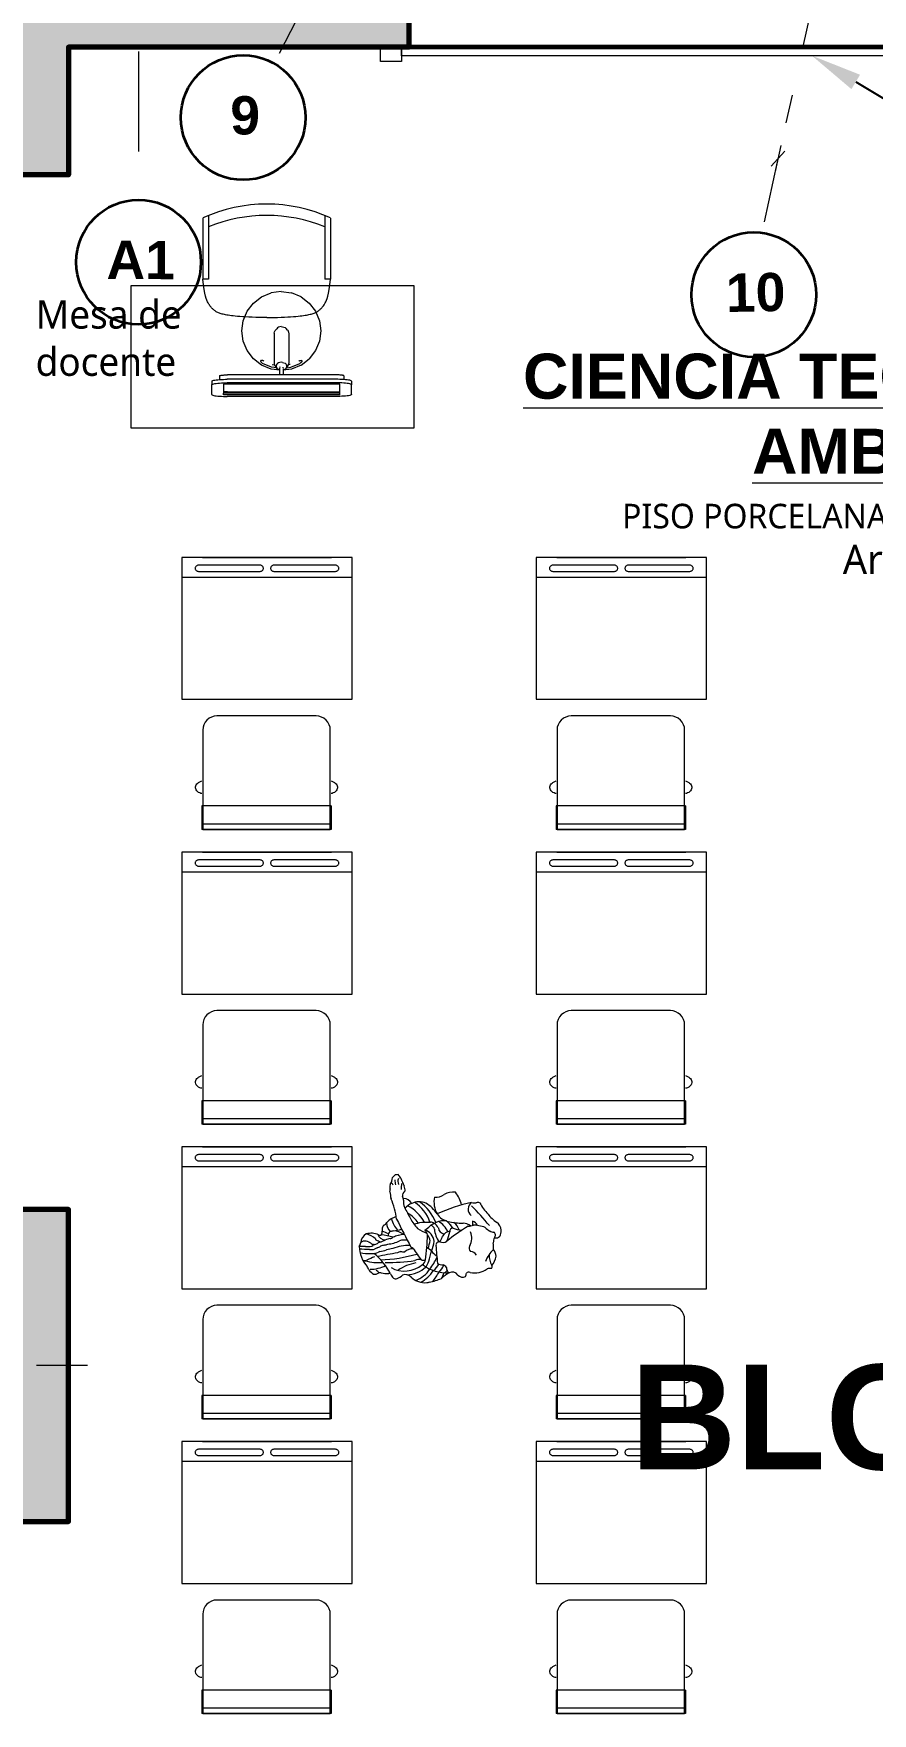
# Model space of a CAD drawing. Header units: metres. Extents: x 28 to 148, y 23 to 113.
# Drawn here: x 44.42 to 47.38, y 78.13 to 84.05 of the extents above; entities that cross this region are included whole.
import ezdxf
from ezdxf import colors
from ezdxf.entities.mleader import LeaderData, LeaderLine
from ezdxf.enums import TextEntityAlignment as Align
from ezdxf.math import Vec2, Vec3

# ---------------------------------------------------------------- set-up
doc = ezdxf.new("R2010")
doc.units = ezdxf.units.M
doc.linetypes.add('Dot & Dashed', pattern=[0.670278, 0.352778, -0.176389, 0, -0.141111])
for name, color, linetype, lineweight in [('COLUMNAS 50', 32, 'Continuous', 70), ('Drawing & Figure_Pen_No__122', 9, 'Continuous', 13), ('Drawing & Figure_Pen_No__7', 7, 'Continuous', 35), ('Equipamiento SR', 23, 'Continuous', 0), ('GRAFO 02', 7, 'Continuous', 20), ('letras sr', 7, 'Continuous', 5), ('MOBILIARIO_Pen_No__1', 7, 'Continuous', 13), ('MOBILIARIO_Pluma_Nº__41', 7, 'Continuous', 20), ('Muros el', 144, 'Continuous', 60), ('PERSONAS', 8, 'Continuous', 0), ('Structural - Bearing_Pen_No__20', 1, 'Continuous', 0), ('TEXTOS-SUBTITULO', 7, 'Continuous', 30)]:
    doc.layers.add(name, color=color, linetype=linetype, lineweight=lineweight)
doc.layers.add('Dimensioning - General_Pen_No__167', color=7, linetype='Continuous', lineweight=13, true_color=0x6a6a6a)
doc.layers.add('MOBILIARIO_Pluma_Nº__61', color=7, linetype='Continuous', lineweight=20, true_color=0x6a6a6a)
doc.styles.add('Generales', font='trebuc.ttf', dxfattribs={"height": 0.1})
doc.styles.add('GENERATED_STYLE_1', font='arialbd.ttf')
doc.styles.add('Santa Rosa 1 50', font='trebuc.ttf')
doc.styles.add('TURBO_BASS', font='swisseb.ttf')

# ---------------------------------------------------------------- blocks, each defined once
blk = doc.blocks.new('Picture 18')
at = {"layer": 'Equipamiento SR', "linetype": 'Continuous'}
for p, q in [((0.075, 0), (0, 0)), ((0, 0), (0, -0.05)), ((4.125, 0), (0.075, 0)), ((0.075, 0), (0.075, -0.03)), ((0.075, -0.05), (0.075, 0)), ((4.125, -0.03), (4.125, 0)), ((4.2, 0), (4.125, 0)), ((4.125, 0), (4.125, -0.05)), ((4.2, -0.05), (4.2, 0)), ((0, -0.05), (0.075, -0.05)), ((0.075, -0.03), (4.125, -0.03)), ((4.125, -0.05), (4.2, -0.05))]:
    blk.add_line(p, q, dxfattribs=at)
blk = doc.blocks.new('Columna tipo 3')
at = {"true_color": 0x939598}
h = blk.add_hatch(color=252, dxfattribs=at)
h.dxf.hatch_style = 1
h.paths.add_polyline_path([(-235.0847, 45.074), (-235.7847, 45.074), (-235.7847, 43.524), (-235.5347, 43.524), (-235.5347, 44.724), (-235.0847, 44.724)])
h.paths.add_polyline_path([(-235.6684, 44.899, -1), (-235.651, 44.899, -1)], flags=16)
at = {"layer": 'COLUMNAS 50', "linetype": 'Continuous'}
blk.add_lwpolyline([(-235.7847, 45.074), (-235.7847, 43.524), (-235.5347, 43.524), (-235.5347, 44.724), (-235.0847, 44.724), (-235.0847, 45.074)], close=True, dxfattribs=at)
at = {"layer": 'Structural - Bearing_Pen_No__20', "linetype": 'Continuous'}
for p, q in [((-235.6597, 44.969), (-235.6597, 45.149)), ((-235.7047, 44.899), (-235.8847, 44.899)), ((-235.0847, 44.899), (-235.6147, 44.899)), ((-235.6597, 44.829), (-235.6597, 44.649))]:
    blk.add_line(p, q, dxfattribs=at)
blk.add_circle((-235.6597, 44.899), 0.00871, dxfattribs=at)
blk.add_point((-235.6597, 44.899), dxfattribs=at)
blk = doc.blocks.new('Columna 1.10 x0.30')
at = {"true_color": 0xc7c8ca}
h = blk.add_hatch(color=9, dxfattribs=at)
h.dxf.hatch_style = 1
h.paths.add_polyline_path([(-234.8493, 113.8066), (-235.9493, 113.8066), (-235.9493, 113.4566), (-234.8493, 113.4566)])
h.paths.add_polyline_path([(-235.3906, 113.6316, -1), (-235.408, 113.6316, -1)], flags=16)
at = {"layer": 'COLUMNAS 50', "color": 1, "linetype": 'Continuous', "lineweight": 5}
for p, q in [((-235.3993, 113.8732), (-235.3993, 113.6932)), ((-235.9743, 113.6316), (-235.4443, 113.6316)), ((-234.8243, 113.6316), (-235.3543, 113.6316)), ((-235.3993, 113.5616), (-235.3993, 113.3816))]:
    blk.add_line(p, q, dxfattribs=at)
at = {"layer": 'COLUMNAS 50', "linetype": 'Continuous'}
blk.add_lwpolyline([(-235.9493, 113.4566), (-234.8493, 113.4566), (-234.8493, 113.8066), (-235.9493, 113.8066)], close=True, dxfattribs=at)
at = {"layer": 'COLUMNAS 50', "color": 1, "linetype": 'Continuous', "lineweight": 5}
blk.add_circle((-235.3993, 113.6316), 0.00871, dxfattribs=at)
blk.add_point((-235.3993, 113.6316), dxfattribs=at)
blk = doc.blocks.new('School Desk 2')
at = {"layer": 'Equipamiento SR', "linetype": 'Continuous'}
for p, q in [((0.1995, 0.3017), (0.6995, 0.3017)), ((0.1995, -0.2983), (0.1995, 0.3017)), ((0.629, 0.3017), (0.629, -0.2983)), ((0.6995, 0.3017), (0.6995, -0.2983)), ((-0.129, 0.2394), (-0.1309, 0.2356)), ((-0.1265, 0.2428), (-0.129, 0.2394)), ((-0.1236, 0.2457), (-0.1265, 0.2428)), ((-0.1203, 0.2479), (-0.1236, 0.2457)), ((-0.1168, 0.2494), (-0.1203, 0.2479)), ((-0.113, 0.2502), (-0.1168, 0.2494)), ((-0.1092, 0.2502), (-0.113, 0.2502)), ((-0.1055, 0.2494), (-0.1092, 0.2502)), ((-0.1019, 0.2479), (-0.1055, 0.2494)), ((-0.0987, 0.2457), (-0.1019, 0.2479)), ((-0.0957, 0.2428), (-0.0987, 0.2457)), ((-0.0933, 0.2394), (-0.0957, 0.2428)), ((-0.0924, 0.2375), (-0.0933, 0.2394)), ((-0.0876, 0.228), (-0.0924, 0.2375)), ((0.6507, 0.2435), (0.651, 0.2457)), ((0.6507, 0.2424), (0.6507, 0.2435)), ((0.6507, 0.027), (0.6507, 0.2424)), ((0.651, 0.2457), (0.6517, 0.2477)), ((0.6517, 0.2477), (0.6526, 0.2497)), ((0.6526, 0.2497), (0.6539, 0.2514)), ((0.6539, 0.2514), (0.6553, 0.2528)), ((0.6553, 0.2528), (0.657, 0.2539)), ((0.657, 0.2539), (0.6587, 0.2546)), ((0.6587, 0.2546), (0.6606, 0.255)), ((0.6606, 0.255), (0.6625, 0.255)), ((0.6625, 0.255), (0.6644, 0.2546)), ((0.6644, 0.2546), (0.6662, 0.2539)), ((0.6662, 0.2539), (0.6678, 0.2528)), ((0.6678, 0.2528), (0.6693, 0.2514)), ((0.6693, 0.2514), (0.6705, 0.2497)), ((0.6705, 0.2497), (0.6714, 0.2477)), ((0.6714, 0.2477), (0.6721, 0.2457)), ((0.6721, 0.2457), (0.6724, 0.2435)), ((0.6724, 0.2435), (0.6724, 0.2424)), ((0.6724, 0.2424), (0.6724, 0.027)), ((-0.241, 0.228), (-0.2591, 0.228)), ((-0.2591, 0.228), (-0.2591, -0.228)), ((-0.1767, 0.228), (-0.241, 0.228)), ((-0.241, 0.228), (-0.241, -0.228)), ((-0.1767, 0.228), (-0.1767, -0.228)), ((-0.1322, 0.2314), (-0.1327, 0.228)), ((-0.1309, 0.2356), (-0.1322, 0.2314)), ((0.6995, -0.2263), (0.6995, 0.2297)), ((0.6507, 0.0259), (0.6507, 0.027)), ((0.651, 0.0238), (0.6507, 0.0259)), ((0.6517, 0.0217), (0.651, 0.0238)), ((0.6526, 0.0198), (0.6517, 0.0217)), ((0.6539, 0.0181), (0.6526, 0.0198)), ((0.6553, 0.0166), (0.6539, 0.0181)), ((0.657, 0.0155), (0.6553, 0.0166)), ((0.6587, 0.0148), (0.657, 0.0155)), ((0.6606, 0.0144), (0.6587, 0.0148)), ((0.6625, 0.0144), (0.6606, 0.0144)), ((0.6644, 0.0148), (0.6625, 0.0144)), ((0.6662, 0.0155), (0.6644, 0.0148)), ((0.6678, 0.0166), (0.6662, 0.0155)), ((0.6693, 0.0181), (0.6678, 0.0166)), ((0.6705, 0.0198), (0.6693, 0.0181)), ((0.6714, 0.0217), (0.6705, 0.0198)), ((0.6721, 0.0238), (0.6714, 0.0217)), ((0.6724, 0.0259), (0.6721, 0.0238)), ((0.6724, 0.027), (0.6724, 0.0259)), ((0.6507, -0.0225), (0.651, -0.0203)), ((0.6507, -0.0236), (0.6507, -0.0225)), ((0.6507, -0.2389), (0.6507, -0.0236)), ((0.651, -0.0203), (0.6517, -0.0182)), ((0.6517, -0.0182), (0.6526, -0.0163)), ((0.6526, -0.0163), (0.6539, -0.0146)), ((0.6539, -0.0146), (0.6553, -0.0132)), ((0.6553, -0.0132), (0.657, -0.0121)), ((0.657, -0.0121), (0.6587, -0.0113)), ((0.6587, -0.0113), (0.6606, -0.0109)), ((0.6606, -0.0109), (0.6625, -0.0109)), ((0.6625, -0.0109), (0.6644, -0.0113)), ((0.6644, -0.0113), (0.6662, -0.0121)), ((0.6662, -0.0121), (0.6678, -0.0132)), ((0.6678, -0.0132), (0.6693, -0.0146)), ((0.6693, -0.0146), (0.6705, -0.0163)), ((0.6705, -0.0163), (0.6714, -0.0182)), ((0.6714, -0.0182), (0.6721, -0.0203)), ((0.6721, -0.0203), (0.6724, -0.0225)), ((0.6724, -0.0225), (0.6724, -0.0236)), ((0.6724, -0.0236), (0.6724, -0.2389)), ((-0.241, -0.228), (-0.2591, -0.228)), ((-0.1767, -0.228), (-0.241, -0.228)), ((-0.1327, -0.228), (-0.1322, -0.2314)), ((-0.1322, -0.2314), (-0.1309, -0.2356)), ((-0.1309, -0.2356), (-0.129, -0.2394)), ((-0.0924, -0.2375), (-0.0876, -0.228)), ((-0.129, -0.2394), (-0.1265, -0.2428)), ((-0.1265, -0.2428), (-0.1236, -0.2457)), ((-0.1236, -0.2457), (-0.1203, -0.2479)), ((-0.1203, -0.2479), (-0.1168, -0.2494)), ((-0.1168, -0.2494), (-0.113, -0.2502)), ((-0.113, -0.2502), (-0.1092, -0.2502)), ((-0.1092, -0.2502), (-0.1055, -0.2494)), ((-0.1055, -0.2494), (-0.1019, -0.2479)), ((-0.1019, -0.2479), (-0.0987, -0.2457)), ((-0.0987, -0.2457), (-0.0957, -0.2428)), ((-0.0957, -0.2428), (-0.0933, -0.2394)), ((-0.0933, -0.2394), (-0.0924, -0.2375)), ((0.629, -0.2833), (0.6295, -0.2833)), ((0.6507, -0.24), (0.6507, -0.2389)), ((0.651, -0.2422), (0.6507, -0.24)), ((0.6517, -0.2443), (0.651, -0.2422)), ((0.6526, -0.2462), (0.6517, -0.2443)), ((0.6539, -0.2479), (0.6526, -0.2462)), ((0.6553, -0.2493), (0.6539, -0.2479)), ((0.657, -0.2505), (0.6553, -0.2493)), ((0.6587, -0.2512), (0.657, -0.2505)), ((0.6606, -0.2516), (0.6587, -0.2512)), ((0.6625, -0.2516), (0.6606, -0.2516)), ((0.6644, -0.2512), (0.6625, -0.2516)), ((0.6662, -0.2505), (0.6644, -0.2512)), ((0.6678, -0.2493), (0.6662, -0.2505)), ((0.6693, -0.2479), (0.6678, -0.2493)), ((0.6705, -0.2462), (0.6693, -0.2479)), ((0.6714, -0.2443), (0.6705, -0.2462)), ((0.6721, -0.2422), (0.6714, -0.2443)), ((0.6724, -0.24), (0.6721, -0.2422)), ((0.6724, -0.2389), (0.6724, -0.24)), ((0.6995, -0.2983), (0.1995, -0.2983))]:
    blk.add_line(p, q, dxfattribs=at)
blk.add_lwpolyline([(-0.2591, 0.225), (0.0909, 0.225, -0.414214), (0.1409, 0.175), (0.1409, -0.175, -0.414214), (0.0909, -0.225), (-0.2591, -0.225), (-0.2591, 0.225)], format="xyb", dxfattribs=at)
blk = doc.blocks.new('A$C0C667B88')
at = {"layer": 'Equipamiento SR'}
for p, q in [((0.0404, 0.7453), (0.265, 0.7453)), ((0.0491, 0.7653), (0.1591, 0.7653)), ((0.135, 0.7655), (0.265, 0.7655)), ((0.16, 0.7655), (0.265, 0.7655)), ((0.265, 0.7655), (0.265, 0.7453)), ((0.0404, 0.3353), (0.265, 0.3353)), ((0.0491, 0.3153), (0.1591, 0.3153)), ((0.135, 0.3155), (0.265, 0.3155)), ((0.16, 0.3155), (0.265, 0.3155)), ((0.265, 0.3353), (0.265, 0.3155))]:
    blk.add_line(p, q, dxfattribs=at)
for points in [[(0.4, 0.5403), (0.3999, 0.5534), (0.3997, 0.5663), (0.3994, 0.579), (0.399, 0.5913), (0.3985, 0.6032), (0.398, 0.6144), (0.3974, 0.6249), (0.3967, 0.6346), (0.396, 0.6433), (0.3953, 0.6512), (0.3946, 0.6584), (0.3938, 0.6648), (0.393, 0.6706), (0.3922, 0.6759), (0.3914, 0.6808), (0.3905, 0.6853), (0.3896, 0.6895), (0.3887, 0.6935), (0.3877, 0.6973), (0.3867, 0.7008), (0.3857, 0.7041), (0.3845, 0.7073), (0.3834, 0.7102), (0.3821, 0.713), (0.3808, 0.7156), (0.3794, 0.718), (0.378, 0.7203), (0.3765, 0.7226), (0.3749, 0.7247), (0.3732, 0.7268), (0.3715, 0.7288), (0.3697, 0.7307), (0.3678, 0.7327), (0.3658, 0.7346), (0.3637, 0.7366), (0.3613, 0.7385), (0.3587, 0.7405), (0.3557, 0.7426), (0.3524, 0.7447), (0.3486, 0.7468), (0.3444, 0.749), (0.3392, 0.7513), (0.3326, 0.7536), (0.3244, 0.7559), (0.3139, 0.7583), (0.3008, 0.7607), (0.2846, 0.7631), (0.265, 0.7655)], [(0.4, 0.5403), (0.3999, 0.5272), (0.3997, 0.5142), (0.3994, 0.5015), (0.399, 0.4892), (0.3985, 0.4774), (0.398, 0.4661), (0.3974, 0.4556), (0.3967, 0.446), (0.396, 0.4372), (0.3953, 0.4293), (0.3946, 0.4222), (0.3938, 0.4158), (0.393, 0.4099), (0.3922, 0.4046), (0.3914, 0.3998), (0.3905, 0.3952), (0.3896, 0.391), (0.3887, 0.387), (0.3877, 0.3832), (0.3867, 0.3797), (0.3857, 0.3764), (0.3845, 0.3733), (0.3834, 0.3703), (0.3821, 0.3676), (0.3808, 0.365), (0.3794, 0.3625), (0.378, 0.3602), (0.3765, 0.358), (0.3749, 0.3558), (0.3732, 0.3538), (0.3715, 0.3518), (0.3697, 0.3498), (0.3678, 0.3478), (0.3658, 0.3459), (0.3637, 0.344), (0.3613, 0.342), (0.3587, 0.34), (0.3557, 0.338), (0.3524, 0.3359), (0.3486, 0.3337), (0.3444, 0.3315), (0.3392, 0.3293), (0.3326, 0.327), (0.3244, 0.3247), (0.3139, 0.3223), (0.3008, 0.32), (0.2846, 0.3177), (0.265, 0.3155)]]:
    blk.add_lwpolyline(points, dxfattribs=at)
for centre, start, end in [((0.5402, 0.5403), 155.38852, 204.61148), ((0.5802, 0.5403), 157.70075, 202.29925)]:
    blk.add_arc(centre, 0.5403, start, end, dxfattribs=at)
blk = doc.blocks.new('A$C3689293D')
at = {"layer": 'Equipamiento SR'}
for p, q in [((0.95, 0.7), (0.05, 0.7)), ((0.2211, 0.5829), (0.2212, 0.5836)), ((0.2211, 0.5829), (0.2211, 0.5485)), ((0.2211, 0.5359), (0.2211, 0.5485)), ((0.2211, 0.5485), (0.2212, 0.5478)), ((0.2211, 0.5359), (0.2212, 0.5352)), ((0.2212, 0.5836), (0.2224, 0.5845)), ((0.2212, 0.5478), (0.2224, 0.5469)), ((0.2212, 0.5352), (0.2224, 0.5343)), ((0.2224, 0.5845), (0.2246, 0.5854)), ((0.2224, 0.5469), (0.2246, 0.546)), ((0.2224, 0.5343), (0.2246, 0.5334)), ((0.2246, 0.5854), (0.2278, 0.5862)), ((0.2246, 0.546), (0.2278, 0.5451)), ((0.2246, 0.5334), (0.2278, 0.5326)), ((0.2278, 0.5862), (0.2318, 0.587)), ((0.2278, 0.5451), (0.2318, 0.5443)), ((0.2318, 0.587), (0.2367, 0.5877)), ((0.2318, 0.5443), (0.2367, 0.5436)), ((0.2367, 0.5877), (0.2423, 0.5883)), ((0.2367, 0.5436), (0.2423, 0.543)), ((0.2423, 0.5883), (0.2485, 0.5888)), ((0.2423, 0.543), (0.2485, 0.5425)), ((0.2485, 0.5888), (0.2553, 0.5892)), ((0.2485, 0.5425), (0.2553, 0.5421)), ((0.2553, 0.5892), (0.2624, 0.5895)), ((0.2553, 0.5421), (0.2624, 0.5419)), ((0.2622, 0.5845), (0.6732, 0.5845)), ((0.2622, 0.5845), (0.2622, 0.5783)), ((0.2622, 0.5783), (0.6732, 0.5783)), ((0.2622, 0.5783), (0.2622, 0.5769)), ((0.2622, 0.5769), (0.2624, 0.577)), ((0.2622, 0.5769), (0.2622, 0.5733)), ((0.2652, 0.5735), (0.2622, 0.5733)), ((0.2622, 0.5733), (0.2622, 0.5468)), ((0.2622, 0.5468), (0.6732, 0.5468)), ((0.2624, 0.5895), (0.2697, 0.5897)), ((0.2624, 0.577), (0.2697, 0.5771)), ((0.2624, 0.5419), (0.2697, 0.5417)), ((0.2687, 0.5736), (0.2652, 0.5735)), ((0.2723, 0.5737), (0.2687, 0.5736)), ((0.2697, 0.5897), (0.2756, 0.5897)), ((0.2697, 0.5771), (0.2756, 0.5771)), ((0.2697, 0.5417), (0.2756, 0.5417)), ((0.2759, 0.5737), (0.2723, 0.5737)), ((0.2756, 0.5897), (0.6598, 0.5897)), ((0.2756, 0.5771), (0.6598, 0.5771)), ((0.2756, 0.5417), (0.6598, 0.5417)), ((0.6595, 0.5737), (0.2759, 0.5737)), ((0.6595, 0.5737), (0.6631, 0.5737)), ((0.6657, 0.5897), (0.6598, 0.5897)), ((0.6657, 0.5771), (0.6598, 0.5771)), ((0.6657, 0.5417), (0.6598, 0.5417)), ((0.6631, 0.5737), (0.6667, 0.5736)), ((0.673, 0.5895), (0.6657, 0.5897)), ((0.673, 0.577), (0.6657, 0.5771)), ((0.673, 0.5419), (0.6657, 0.5417)), ((0.6667, 0.5736), (0.6702, 0.5735)), ((0.6702, 0.5735), (0.6732, 0.5733)), ((0.6801, 0.5892), (0.673, 0.5895)), ((0.6732, 0.5769), (0.673, 0.577)), ((0.6801, 0.5421), (0.673, 0.5419)), ((0.6732, 0.5845), (0.6732, 0.5783)), ((0.6732, 0.5769), (0.6732, 0.5783)), ((0.6732, 0.5733), (0.6732, 0.5769)), ((0.6732, 0.5468), (0.6732, 0.5733)), ((0.6868, 0.5888), (0.6801, 0.5892)), ((0.6868, 0.5425), (0.6801, 0.5421)), ((0.6931, 0.5883), (0.6868, 0.5888)), ((0.6931, 0.543), (0.6868, 0.5425)), ((0.6987, 0.5877), (0.6931, 0.5883)), ((0.6987, 0.5436), (0.6931, 0.543)), ((0.7036, 0.587), (0.6987, 0.5877)), ((0.7036, 0.5443), (0.6987, 0.5436)), ((0.7076, 0.5862), (0.7036, 0.587)), ((0.7076, 0.5451), (0.7036, 0.5443)), ((0.7108, 0.5854), (0.7076, 0.5862)), ((0.7108, 0.546), (0.7076, 0.5451)), ((0.7108, 0.5334), (0.7076, 0.5326)), ((0.713, 0.5845), (0.7108, 0.5854)), ((0.713, 0.5469), (0.7108, 0.546)), ((0.713, 0.5343), (0.7108, 0.5334)), ((0.7142, 0.5836), (0.713, 0.5845)), ((0.7142, 0.5478), (0.713, 0.5469)), ((0.7142, 0.5352), (0.713, 0.5343)), ((0.7143, 0.5829), (0.7142, 0.5836)), ((0.7143, 0.5485), (0.7142, 0.5478)), ((0.7143, 0.5359), (0.7142, 0.5352)), ((0.7143, 0.5829), (0.7143, 0.5485)), ((0.7143, 0.5359), (0.7143, 0.5485)), ((0.2278, 0.5326), (0.2318, 0.5318)), ((0.2318, 0.5318), (0.2367, 0.5311)), ((0.2367, 0.5311), (0.2423, 0.5305)), ((0.2423, 0.5305), (0.2485, 0.53)), ((0.2485, 0.53), (0.2553, 0.5296)), ((0.2485, 0.5171), (0.2485, 0.53)), ((0.2485, 0.53), (0.2485, 0.53)), ((0.2485, 0.5171), (0.2486, 0.5167)), ((0.2486, 0.5167), (0.2491, 0.5162)), ((0.2491, 0.5162), (0.2502, 0.5158)), ((0.2502, 0.5158), (0.2518, 0.5154)), ((0.2518, 0.5154), (0.2537, 0.515)), ((0.2537, 0.515), (0.2561, 0.5147)), ((0.2553, 0.5296), (0.2624, 0.5293)), ((0.2561, 0.5147), (0.2589, 0.5144)), ((0.2589, 0.5144), (0.2619, 0.5141)), ((0.2619, 0.5141), (0.2652, 0.5139)), ((0.2624, 0.5293), (0.2697, 0.5291)), ((0.2652, 0.5139), (0.2687, 0.5138)), ((0.2687, 0.5138), (0.2723, 0.5137)), ((0.2697, 0.5291), (0.2756, 0.5291)), ((0.2723, 0.5137), (0.2759, 0.5137)), ((0.2756, 0.5291), (0.6598, 0.5291)), ((0.2759, 0.5137), (0.4622, 0.5137)), ((0.3996, 0.479), (0.3708, 0.4569)), ((0.3996, 0.479), (0.4332, 0.4929)), ((0.435, 0.4861), (0.4034, 0.4732)), ((0.4332, 0.4929), (0.4622, 0.4967)), ((0.4512, 0.4882), (0.435, 0.4861)), ((0.4373, 0.4774), (0.4441, 0.4783)), ((0.4437, 0.4776), (0.4431, 0.4729)), ((0.446, 0.482), (0.4437, 0.4776)), ((0.446, 0.482), (0.4517, 0.4888)), ((0.45, 0.4856), (0.4495, 0.4821)), ((0.4495, 0.4821), (0.4504, 0.4786)), ((0.45, 0.4856), (0.4517, 0.4888)), ((0.4525, 0.4754), (0.4504, 0.4786)), ((0.4517, 0.4888), (0.4546, 0.4917)), ((0.4556, 0.4727), (0.4525, 0.4754)), ((0.4584, 0.494), (0.4546, 0.4917)), ((0.4584, 0.494), (0.4622, 0.4952)), ((0.4622, 0.4967), (0.4622, 0.5137)), ((0.4622, 0.5137), (0.4748, 0.5137)), ((0.4622, 0.4952), (0.4622, 0.4967)), ((0.4622, 0.4905), (0.4622, 0.4952)), ((0.4629, 0.4888), (0.4623, 0.4869)), ((0.4625, 0.4881), (0.4623, 0.4869)), ((0.4629, 0.4889), (0.4625, 0.4881)), ((0.4747, 0.4873), (0.474, 0.4851)), ((0.474, 0.4851), (0.4745, 0.4861)), ((0.4745, 0.4861), (0.4747, 0.4873)), ((0.4748, 0.5137), (0.6595, 0.5137)), ((0.4748, 0.5137), (0.4748, 0.4969)), ((0.4748, 0.4969), (0.4748, 0.4952)), ((0.4748, 0.4969), (0.5052, 0.4929)), ((0.4774, 0.4945), (0.4748, 0.4952)), ((0.4748, 0.4952), (0.4748, 0.4898)), ((0.4814, 0.4925), (0.4774, 0.4945)), ((0.4846, 0.4898), (0.4814, 0.4925)), ((0.4825, 0.4735), (0.4853, 0.4763)), ((0.4867, 0.4866), (0.4846, 0.4898)), ((0.4846, 0.4898), (0.49, 0.4832)), ((0.4853, 0.4763), (0.487, 0.4796)), ((0.4857, 0.4884), (0.5033, 0.4861)), ((0.4875, 0.4831), (0.4867, 0.4866)), ((0.487, 0.4796), (0.4875, 0.4831)), ((0.4928, 0.479), (0.49, 0.4832)), ((0.4939, 0.4743), (0.4928, 0.479)), ((0.501, 0.4774), (0.4929, 0.4784)), ((0.4939, 0.3666), (0.4939, 0.4743)), ((0.5033, 0.4861), (0.535, 0.4732)), ((0.5052, 0.4929), (0.5387, 0.479)), ((0.5387, 0.479), (0.5675, 0.4569)), ((0.6631, 0.5137), (0.6595, 0.5137)), ((0.6657, 0.5291), (0.6598, 0.5291)), ((0.6667, 0.5138), (0.6631, 0.5137)), ((0.673, 0.5293), (0.6657, 0.5291)), ((0.6702, 0.5139), (0.6667, 0.5138)), ((0.6735, 0.5141), (0.6702, 0.5139)), ((0.6801, 0.5296), (0.673, 0.5293)), ((0.6765, 0.5144), (0.6735, 0.5141)), ((0.6793, 0.5147), (0.6765, 0.5144)), ((0.6816, 0.515), (0.6793, 0.5147)), ((0.6868, 0.53), (0.6801, 0.5296)), ((0.6836, 0.5154), (0.6816, 0.515)), ((0.6852, 0.5158), (0.6836, 0.5154)), ((0.6862, 0.5162), (0.6852, 0.5158)), ((0.6868, 0.5167), (0.6862, 0.5162)), ((0.6869, 0.53), (0.6868, 0.53)), ((0.6869, 0.5171), (0.6868, 0.5167)), ((0.6931, 0.5305), (0.6869, 0.53)), ((0.6869, 0.5171), (0.6869, 0.53)), ((0.6987, 0.5311), (0.6931, 0.5305)), ((0.7036, 0.5318), (0.6987, 0.5311)), ((0.7076, 0.5326), (0.7036, 0.5318)), ((0.3348, 0.3946), (0.3487, 0.4281)), ((0.3487, 0.4281), (0.3708, 0.4569)), ((0.3962, 0.4648), (0.3963, 0.4655)), ((0.3962, 0.4641), (0.3962, 0.4648)), ((0.3965, 0.4635), (0.3962, 0.4641)), ((0.3963, 0.4655), (0.3966, 0.4663)), ((0.3968, 0.4631), (0.3965, 0.4635)), ((0.3966, 0.4663), (0.397, 0.4672)), ((0.3973, 0.4627), (0.3968, 0.4631)), ((0.397, 0.4672), (0.3976, 0.468)), ((0.398, 0.4624), (0.3973, 0.4627)), ((0.3976, 0.468), (0.3983, 0.4689)), ((0.3988, 0.4623), (0.398, 0.4624)), ((0.3983, 0.4689), (0.3991, 0.4698)), ((0.3997, 0.4622), (0.3988, 0.4623)), ((0.3991, 0.4698), (0.4001, 0.4707)), ((0.4007, 0.4623), (0.3997, 0.4622)), ((0.4001, 0.4707), (0.4011, 0.4716)), ((0.4017, 0.4625), (0.4007, 0.4623)), ((0.4011, 0.4716), (0.4022, 0.4724)), ((0.4029, 0.4628), (0.4017, 0.4625)), ((0.402, 0.472), (0.4032, 0.4729)), ((0.4022, 0.4724), (0.4034, 0.4732)), ((0.4041, 0.4632), (0.4029, 0.4628)), ((0.4053, 0.4638), (0.4041, 0.4632)), ((0.4065, 0.4644), (0.4053, 0.4638)), ((0.4072, 0.4648), (0.4065, 0.4644)), ((0.4431, 0.3651), (0.4431, 0.4729)), ((0.4597, 0.4707), (0.4556, 0.4727)), ((0.4643, 0.4695), (0.4597, 0.4707)), ((0.4643, 0.4695), (0.4693, 0.4692)), ((0.4693, 0.4692), (0.4742, 0.4698)), ((0.4742, 0.4698), (0.4787, 0.4712)), ((0.4787, 0.4712), (0.4825, 0.4735)), ((0.5311, 0.4648), (0.5318, 0.4644)), ((0.5318, 0.4644), (0.5331, 0.4638)), ((0.5331, 0.4638), (0.5343, 0.4632)), ((0.5343, 0.4632), (0.5355, 0.4628)), ((0.5362, 0.4724), (0.535, 0.4732)), ((0.5355, 0.4628), (0.5366, 0.4625)), ((0.5373, 0.4716), (0.5362, 0.4724)), ((0.5366, 0.4625), (0.5377, 0.4623)), ((0.5383, 0.4707), (0.5373, 0.4716)), ((0.5377, 0.4623), (0.5387, 0.4622)), ((0.5393, 0.4698), (0.5383, 0.4707)), ((0.5387, 0.4622), (0.5396, 0.4623)), ((0.5401, 0.4689), (0.5393, 0.4698)), ((0.5396, 0.4623), (0.5404, 0.4624)), ((0.5408, 0.468), (0.5401, 0.4689)), ((0.5404, 0.4624), (0.541, 0.4627)), ((0.5414, 0.4672), (0.5408, 0.468)), ((0.541, 0.4627), (0.5415, 0.4631)), ((0.5418, 0.4663), (0.5414, 0.4672)), ((0.5415, 0.4631), (0.5419, 0.4635)), ((0.5421, 0.4655), (0.5418, 0.4663)), ((0.5419, 0.4635), (0.5421, 0.4641)), ((0.5422, 0.4648), (0.5421, 0.4655)), ((0.5421, 0.4641), (0.5422, 0.4648)), ((0.5675, 0.4569), (0.5896, 0.4281)), ((0.5896, 0.4281), (0.6035, 0.3946)), ((0.3301, 0.3586), (0.3348, 0.3946)), ((0.3348, 0.3226), (0.3301, 0.3586)), ((0.4431, 0.3651), (0.4443, 0.3605)), ((0.447, 0.3563), (0.4443, 0.3605)), ((0.447, 0.3563), (0.4525, 0.3497)), ((0.491, 0.3575), (0.4853, 0.3506)), ((0.4933, 0.3619), (0.491, 0.3575)), ((0.4939, 0.3666), (0.4933, 0.3619)), ((0.6035, 0.3946), (0.6083, 0.3586)), ((0.6083, 0.3586), (0.6035, 0.3226)), ((0.3487, 0.289), (0.3348, 0.3226)), ((0.4556, 0.347), (0.4525, 0.3497)), ((0.4597, 0.345), (0.4556, 0.347)), ((0.4643, 0.3438), (0.4597, 0.345)), ((0.4693, 0.3435), (0.4643, 0.3438)), ((0.4693, 0.3435), (0.4742, 0.344)), ((0.4742, 0.344), (0.4787, 0.3455)), ((0.4787, 0.3455), (0.4825, 0.3478)), ((0.4825, 0.3478), (0.4853, 0.3506)), ((0.6035, 0.3226), (0.5896, 0.289)), ((0.3708, 0.2602), (0.3487, 0.289)), ((0.3996, 0.2381), (0.3708, 0.2602)), ((0.3996, 0.2381), (0.4332, 0.2242)), ((0.5387, 0.2381), (0.5052, 0.2242)), ((0.5675, 0.2602), (0.5387, 0.2381)), ((0.5896, 0.289), (0.5675, 0.2602)), ((0.4692, 0.2195), (0.4332, 0.2242)), ((0.4692, 0.2195), (0.5052, 0.2242))]:
    blk.add_line(p, q, dxfattribs=at)
blk.add_lwpolyline([(1, 0.7), (0, 0.7), (0, 0.2), (1, 0.2), (1, 0.7)], dxfattribs=at)
blk = doc.blocks.new('A$C64873CB9')
at = {"layer": 'MOBILIARIO_Pluma_Nº__41', "linetype": 'Continuous', "lineweight": 0, "true_color": 0x000000}
h = blk.add_hatch(color=18, dxfattribs=at)
h.paths.add_polyline_path([(0.1, 1.2), (0.1, 1.2), (0.1, 1.2), (0.1, 1.2), (0.1, 1.2), (0.1, 1.1), (0.1, 1.1), (0.1, 1.1), (0, 1.1), (0, 1.1), (0, 1), (0, 1), (0, 0.9), (0, 0.8), (0, 0.8), (0.1, 0.7), (0.1, 0.7), (0.1, 0.7), (0.2, 0.7), (0.3, 0.7), (0.3, 0.7), (0.3, 0.8), (0.4, 0.8), (0.4, 0.8), (0.4, 0.9), (0.4, 0.9), (0.4, 1), (0.3, 1.1), (0.3, 1.1), (0.3, 1.1), (0.3, 1.1), (0.3, 1.1), (0.3, 1.1), (0.3, 1.1), (0.3, 1.1), (0.3, 1.1), (0.3, 1.1), (0.3, 1.1), (0.3, 1.1), (0.3, 1.1), (0.3, 1.1), (0.3, 1.1), (0.3, 1.1), (0.3, 1.1), (0.3, 1.1), (0.3, 1.1), (0.3, 1.1), (0.3, 1.1), (0.3, 1.1), (0.3, 1.1), (0.3, 1.1), (0.3, 1.1), (0.3, 1.1), (0.3, 1.1), (0.3, 1.1), (0.3, 1.1), (0.3, 1.1), (0.3, 1.1), (0.3, 1.1), (0.3, 1.2), (0.3, 1.2), (0.3, 1.2), (0.3, 1.2), (0.3, 1.2), (0.3, 1.2), (0.3, 1.2), (0.3, 1.2), (0.3, 1.2), (0.3, 1.3), (0.3, 1.3), (0.3, 1.3), (0.3, 1.3), (0.3, 1.3), (0.3, 1.3), (0.3, 1.3), (0.3, 1.3), (0.2, 1.3), (0.2, 1.4), (0.1, 1.3), (0.1, 1.3), (0.1, 1.3), (0.1, 1.3), (0.1, 1.2), (0.1, 1.2), (0.1, 1.2), (0.1, 1.2), (0.1, 1.2)])
h.paths.add_polyline_path([(0.1, 1.2), (0.1, 1.3), (0.1, 1.3), (0.1, 1.3), (0.1, 1.3), (0.2, 1.3), (0.2, 1.3), (0.2, 1.3), (0.2, 1.3), (0.2, 1.3), (0.2, 1.3), (0.2, 1.3), (0.2, 1.3), (0.2, 1.3), (0.2, 1.3), (0.2, 1.3), (0.2, 1.3), (0.3, 1.2), (0.3, 1.2), (0.2, 1.2), (0.2, 1.2), (0.2, 1.1), (0.2, 1.1), (0.2, 1.1), (0.2, 1.1), (0.2, 1.1), (0.2, 1.1), (0.2, 1.1), (0.2, 1.1), (0.2, 1), (0.2, 1), (0.2, 1.1), (0.2, 1.1), (0.1, 1.1), (0.1, 1.1), (0.1, 1.1), (0.1, 1.1), (0.1, 1.1), (0.1, 1.1), (0.1, 1.1), (0.1, 1.1), (0.1, 1.1), (0.1, 1.1), (0.2, 1.1), (0.1, 1.2)], flags=0)
for points in [[(0.1, 0), (0.1, 0), (0.1, 0), (0.1, 0), (0.1, 0), (0.1, 0), (0.2, 0), (0.2, 0), (0.2, 0), (0.2, 0.1), (0.2, 0.1), (0.2, 0.1), (0.2, 0.1), (0.2, 0.1), (0.2, 0.1), (0.2, 0.1), (0.2, 0.1), (0.2, 0.1), (0.2, 0.1), (0.2, 0.1), (0.2, 0.1), (0.2, 0.1), (0.2, 0.1), (0.1, 0.1), (0.1, 0.1), (0.1, 0.1), (0.1, 0.1), (0.1, 0.1), (0.1, 0.1), (0.1, 0.1), (0.1, 0.1), (0.1, 0.1), (0.1, 0.1), (0.1, 0.1), (0.1, 0.1), (0.1, 0.1)], [(0.2, 1.2), (0.2, 1.2), (0.2, 1.2), (0.2, 1.2)], [(0.2, 0.1), (0.2, 0.1), (0.2, 0), (0.2, 0), (0.2, 0), (0.2, 0), (0.2, 0), (0.3, 0), (0.3, 0.1), (0.2, 0.1), (0.2, 0.1), (0.2, 0.1), (0.2, 0.1), (0.2, 0.1), (0.2, 0.1), (0.2, 0.1), (0.2, 0.1), (0.2, 0.1), (0.2, 0.1), (0.2, 0.1), (0.2, 0.1), (0.2, 0.1), (0.2, 0.1), (0.2, 0.1), (0.2, 0.1), (0.2, 0.1), (0.2, 0.1), (0.2, 0.1), (0.2, 0.1), (0.2, 0.1), (0.2, 0.1), (0.2, 0.1), (0.2, 0.1), (0.2, 0.1), (0.2, 0.1), (0.2, 0.1), (0.2, 0.1)]]:
    blk.add_hatch(color=18, dxfattribs=at).paths.add_polyline_path(points)
at = {"layer": 'MOBILIARIO_Pluma_Nº__61', "linetype": 'Continuous', "lineweight": 0, "true_color": 0x353535}
for points in [[(0.1, 0.7), (0, 0.7), (0, 0.7), (0, 0.6), (0, 0.6), (0, 0.6), (0, 0.5), (0, 0.5), (0, 0.5), (0, 0.5), (0, 0.5), (0, 0.5), (0, 0.5), (0.1, 0.5), (0.1, 0.5), (0.1, 0.5), (0.1, 0.5), (0.1, 0.5), (0.2, 0.5), (0.2, 0.5), (0.2, 0.4), (0.2, 0.4), (0.2, 0.3), (0.2, 0.3), (0.2, 0.2), (0.2, 0.2), (0.2, 0.2), (0.2, 0.1), (0.2, 0.1), (0.2, 0.1), (0.2, 0.1), (0.2, 0.1), (0.2, 0.1), (0.2, 0.1), (0.2, 0.1), (0.2, 0.1), (0.2, 0.1), (0.2, 0.1), (0.2, 0.1), (0.2, 0.1), (0.2, 0.1), (0.2, 0.1), (0.2, 0.1), (0.2, 0.1), (0.2, 0.1), (0.2, 0.1), (0.2, 0.1), (0.2, 0.1), (0.2, 0.1), (0.2, 0.1), (0.2, 0.1), (0.2, 0.1), (0.2, 0.1), (0.2, 0.1), (0.2, 0.1), (0.2, 0.1), (0.2, 0.1), (0.2, 0.1), (0.2, 0.1), (0.3, 0.2), (0.3, 0.2), (0.3, 0.2), (0.3, 0.3), (0.3, 0.3), (0.3, 0.3), (0.3, 0.3), (0.3, 0.3), (0.3, 0.3), (0.2, 0.3), (0.2, 0.3), (0.2, 0.4), (0.2, 0.4), (0.2, 0.4), (0.2, 0.4), (0.2, 0.4), (0.2, 0.4), (0.2, 0.4), (0.2, 0.4), (0.2, 0.4), (0.2, 0.5), (0.3, 0.5), (0.3, 0.5), (0.3, 0.5), (0.3, 0.5), (0.3, 0.5), (0.3, 0.5), (0.3, 0.5), (0.3, 0.5), (0.3, 0.5), (0.3, 0.5), (0.3, 0.5), (0.3, 0.5), (0.4, 0.5), (0.4, 0.5), (0.4, 0.6), (0.3, 0.8), (0.3, 0.7), (0.3, 0.7), (0.2, 0.7), (0.1, 0.7), (0.1, 0.7)], [(0.2, 1.2), (0.2, 1.2), (0.2, 1.3), (0.2, 1.3), (0.2, 1.2), (0.2, 1.2), (0.2, 1.2), (0.2, 1.2), (0.1, 1.2), (0.1, 1.2), (0.2, 1.2), (0.2, 1.2), (0.2, 1.2)], [(0.1, 0.3), (0.1, 0.3), (0.1, 0.3), (0.1, 0.2), (0.1, 0.2), (0.1, 0.2), (0.1, 0.1), (0.1, 0.1), (0.1, 0.1), (0.1, 0.1), (0.1, 0.1), (0.1, 0.1), (0.1, 0.1), (0.1, 0.1), (0.1, 0.1), (0.1, 0.1), (0.1, 0.1), (0.2, 0.1), (0.2, 0.1), (0.2, 0.1), (0.2, 0.1), (0.2, 0.1), (0.2, 0.1), (0.2, 0.1), (0.2, 0.1), (0.2, 0.1), (0.2, 0.1), (0.2, 0.1), (0.2, 0.1), (0.2, 0.2), (0.2, 0.2), (0.2, 0.2), (0.2, 0.3), (0.2, 0.3), (0.1, 0.3), (0.1, 0.3)], [(0.2, 1.2), (0.2, 1.2), (0.2, 1.2), (0.2, 1.2), (0.2, 1.2), (0.2, 1.2), (0.2, 1.2)]]:
    blk.add_hatch(color=250, dxfattribs=at).paths.add_polyline_path(points)
at = {"layer": 'MOBILIARIO_Pluma_Nº__61', "linetype": 'Continuous', "lineweight": 0, "true_color": 0x1a1a1a}
for points in [[(0.1, 1.3), (0.1, 1.2), (0.1, 1.2), (0.2, 1.1), (0.1, 1.1), (0.1, 1.1), (0.1, 1.1), (0.1, 1.1), (0.1, 1.1), (0.1, 1.1), (0.1, 1.1), (0.1, 1.1), (0.1, 1.1), (0.1, 1.1), (0.1, 1.1), (0.1, 1.1), (0.1, 1.1), (0.2, 1.1), (0.2, 1.1), (0.2, 1), (0.2, 1), (0.2, 1.1), (0.2, 1.1), (0.2, 1.1), (0.2, 1.1), (0.2, 1.1), (0.2, 1.1), (0.2, 1.1), (0.2, 1.1), (0.2, 1.1), (0.2, 1.1), (0.2, 1.1), (0.2, 1.1), (0.2, 1.1), (0.2, 1.1), (0.2, 1.1), (0.2, 1.2), (0.2, 1.2), (0.3, 1.2), (0.3, 1.2), (0.2, 1.3), (0.2, 1.3), (0.2, 1.3), (0.2, 1.3), (0.2, 1.3), (0.2, 1.3), (0.2, 1.3), (0.2, 1.3), (0.2, 1.3), (0.2, 1.3), (0.2, 1.3), (0.2, 1.3), (0.2, 1.3), (0.2, 1.3), (0.2, 1.3), (0.1, 1.3), (0.1, 1.3), (0.1, 1.3)], [(0.1, 0.3), (0.1, 0.3), (0.2, 0.3), (0.2, 0.3), (0.2, 0.2), (0.2, 0.3), (0.2, 0.3), (0.2, 0.3), (0.2, 0.3), (0.2, 0.3), (0.2, 0.3), (0.2, 0.3), (0.2, 0.3), (0.2, 0.3), (0.2, 0.3), (0.2, 0.3), (0.2, 0.3), (0.2, 0.3), (0.2, 0.3), (0.2, 0.4), (0.2, 0.4), (0.2, 0.5), (0.2, 0.5), (0.1, 0.5), (0.1, 0.5), (0.1, 0.5), (0.1, 0.5), (0.1, 0.4), (0.1, 0.3), (0.1, 0.3)], [(0.3, 0.3), (0.3, 0.3), (0.3, 0.3), (0.3, 0.3), (0.3, 0.3), (0.3, 0.3), (0.3, 0.4), (0.3, 0.4), (0.3, 0.5), (0.2, 0.5), (0.2, 0.4), (0.2, 0.4), (0.2, 0.4), (0.2, 0.4), (0.2, 0.4), (0.2, 0.3), (0.2, 0.3), (0.3, 0.3)]]:
    blk.add_hatch(color=250, dxfattribs=at).paths.add_polyline_path(points)
blk = doc.blocks.new('A$C11437024')
at = {"layer": 'PERSONAS'}
blk.add_line((0.1298, 0.3846), (0.1446, 0.3866), dxfattribs=at)
for centre, radius, start, end in [((0.1523, 0.4569), 0.0324, 96.88199, 156.85997), ((0.157, 0.4372), 0.0525, 86.42353, 99.30151), ((0.1613, 0.4732), 0.0165, 345.65121, 93.63493), ((0.2534, 0.4365), 0.0487, 104.25408, 135.25028), ((0.2373, 0.4119), 0.0719, 57.52113, 86.67669), ((0.2816, 0.4637), 0.0106, 61.38242, 122.43702), ((-0.0429, 0.5508), 0.1816, 305.29183, 320.82745), ((0.8423, -0.2216), 0.971, 136.55282, 142.09102), ((-0.0114, 0.5425), 0.1525, 315.77249, 331.46096), ((0.2998, 0.4039), 0.1569, 169.53385, 177.98598), ((0.0941, 0.4748), 0.0667, 320.57321, 338.20443), ((0.13, 0.4612), 0.0283, 336.60511, 6.33833), ((0.1698, 0.4584), 0.0131, 54.93735, 152.73516), ((0.1937, 0.5398), 0.0727, 256.93765, 271.97552), ((0.2238, 0.3665), 0.1044, 92.72712, 105.31678), ((0.2952, 0.5685), 0.124, 231.96768, 255.95977), ((0.2276, 0.541), 0.0838, 277.78749, 305.26435), ((0.3123, 0.47), 0.0258, 173.49692, 208.06545), ((0.2341, 0.4053), 0.0764, 356.09261, 43.51954), ((0.0829, 0.3976), 0.0214, 166.50478, 203.43431), ((0.0324, 0.3788), 0.0325, 350.03818, 18.43427), ((0.0857, 0.3935), 0.0294, 223.55475, 326.70203), ((0.6378, 0.58), 0.6095, 199.82741, 211.88918), ((0.1542, 0.383), 0.0245, 119.35537, 176.2752), ((0.1844, 0.3568), 0.0438, 148.63843, 184.96987), ((0.1814, 0.4002), 0.0394, 166.53863, 195.54401), ((0.0338, 0.3444), 0.1187, 13.42057, 22.4311), ((0.74, 0.8514), 0.7609, 219.06081, 225.985), ((0.197, 0.3311), 0.0592, 70.18923, 119.0618), ((0.2238, 0.3998), 0.0147, 242.75796, 326.84393), ((0.2621, 0.3929), 0.0261, 126.86946, 182.28993), ((0.3204, 0.3956), 0.011, 156.00206, 231.66598), ((0.3146, 0.351), 0.0361, 70.63571, 91.55822), ((0.3409, 0.3406), 0.0243, 132.84027, 216.44119), ((0.3076, 0.3731), 0.0224, 318.76013, 31.97167), ((0.1081, 0.2441), 0.0993, 107.64475, 136.40368), ((0.1026, 0.3126), 0.0665, 180, 216.3547), ((0.0812, 0.3039), 0.0603, 310.36445, 355.18055), ((0.2115, 0.2544), 0.081, 127.15909, 151.10929), ((-0.0772, 0.3241), 0.22, 353.39992, 7.54712), ((0.1892, 0.2937), 0.0538, 115.3761, 149.76388), ((0.2189, 0.2358), 0.079, 121.15076, 157.44977), ((0.0273, 0.3544), 0.1393, 345.67844, 358.69711), ((0.175, 0.3228), 0.013, 192.99493, 281.1959), ((0.212, 0.3216), 0.0386, 197.82899, 244.58163), ((0.164, 0.1245), 0.186, 75.36974, 85.81519), ((0.1933, 0.2879), 0.0242, 341.33283, 42.26526), ((0.2733, 0.2947), 0.023, 326.31775, 19.68381), ((0.3631, 0.2683), 0.0762, 142.26895, 153.44173), ((0.261, 0.2066), 0.1045, 53.75844, 70.26207), ((0.3018, 0.3376), 0.0227, 272.72712, 329.61948), ((0.1734, 0.3027), 0.1498, 330.76431, 9.00467), ((0.302, 0.2972), 0.0242, 29.42973, 60.83065), ((0.4211, 0.3962), 0.1219, 215.07717, 230.57109), ((0.3009, 0.211), 0.1006, 64.85213, 77.30117), ((0.2181, 0.2216), 0.1492, 15.56625, 32.62286), ((0.0164, 0.2406), 0.0462, 0.38711, 44.99887), ((0.0693, 0.3244), 0.0837, 265.45178, 307.51835), ((0.2363, 0.1079), 0.1723, 119.73565, 151.20293), ((0.2065, 0.16), 0.1305, 131.35041, 155.64645), ((0.1997, 0.2908), 0.0591, 177.34749, 221.18664), ((0.1743, 0.2402), 0.0224, 148.78096, 185.76971), ((-0.0367, 0.2002), 0.1925, 2.30823, 11.31021), ((0.1844, 0.2418), 0.0311, 121.42043, 160.82912), ((0.2097, 0.2815), 0.0621, 208.54996, 223.95909), ((0.1803, 0.2384), 0.0179, 107.83554, 171.70222), ((0.1327, 0.1859), 0.0617, 36.17068, 58.3696), ((0.1616, 0.2936), 0.026, 284.55992, 356.02994), ((0.1555, 0.3436), 0.0903, 282.41714, 312.93564), ((0.2274, 0.2151), 0.0455, 102.67909, 170.87032), ((0.1851, 0.2177), 0.0699, 64.98555, 81.46945), ((0.2234, 0.2141), 0.0317, 101.79395, 142.45981), ((0.267, -0.2702), 0.5082, 87.79329, 97.76473), ((0.2398, 0.2844), 0.0239, 190.30187, 217.97657), ((0.2169, 0.1348), 0.1103, 75.49549, 90), ((0.2224, 0.1602), 0.0994, 72.49034, 92.8985), ((0.2275, 0.2786), 0.011, 233.60756, 290.68123), ((0.1494, 0.7782), 0.5165, 279.13283, 286.0747), ((0.4224, 0.1477), 0.2011, 147.7455, 153.46509), ((0.2062, 0.3023), 0.0661, 314.309, 335.78951), ((0.2369, -0.004), 0.2594, 78.30789, 86.59364), ((0.2003, 0.0478), 0.2398, 61.08341, 72.54633), ((0.2255, 0.2231), 0.0627, 0, 13.42042), ((0.2855, 0.2125), 0.0252, 42.56555, 87.70952), ((0.2658, 0.1424), 0.1102, 65.91455, 77.59288), ((0.2619, 0.2056), 0.0875, 48.53804, 67.89247), ((0.2355, 0.1591), 0.1128, 10.14921, 48.12225), ((0.2706, 0.1648), 0.1035, 27.47181, 63.82986), ((0.2562, 0.1471), 0.1394, 37.53339, 62.83364), ((0.2765, 0.1587), 0.1399, 54.20908, 70.73343), ((0.2994, 0.2367), 0.0675, 323.12855, 13.74992), ((0.347, 0.2514), 0.018, 4.20795, 34.87192), ((0.1435, 0.1967), 0.0585, 163.00056, 213.75111), ((0.2112, 0.1152), 0.1348, 115.90548, 154.31026), ((0.233, 0.1064), 0.1353, 125.19491, 160.77847), ((0.2239, 0.1204), 0.0985, 130.1736, 159.89973), ((0.0496, 0.3041), 0.1692, 305.63747, 320.35424), ((-0.3081, 0.021), 0.5, 18.65891, 21.96106), ((-1.7284, 2.9669), 3.4156, 303.49928, 305.35477), ((-0.0047, 0.2794), 0.2025, 335.73006, 346.12956), ((0.2092, 0.201), 0.0342, 108.64388, 141.54472), ((0.2864, 0.1691), 0.0402, 149.06859, 162.4735), ((-0.1349, 0.6478), 0.5996, 310.17764, 314.90105), ((0.2934, 0.1932), 0.041, 184.09498, 230.2534), ((-0.2218, -0.0069), 0.5353, 9.48878, 23.35488), ((0.3272, 0.2238), 0.0406, 183.19621, 213.61948), ((-0.355, 0.0229), 0.6725, 6.46259, 15.39371), ((0.4504, 0.2524), 0.1564, 197.40066, 222.50655), ((0.2368, 0.1571), 0.0989, 338.64216, 47.09877), ((0.3736, 0.1781), 0.0271, 138.24103, 209.2502), ((-0.6892, 1.3394), 1.4111, 299.7931, 300.96233), ((0.03, 0.2437), 0.1242, 270, 279.52675), ((0.0658, 0.0775), 0.0594, 101.04033, 119.14804), ((0.0693, 0.1462), 0.0182, 215.13311, 289.76878), ((0.0958, 0.0973), 0.0378, 103.5697, 122.67658), ((0.1172, 0.1358), 0.0361, 128.23226, 183.15622), ((0.0858, 0.1866), 0.0526, 271.2396, 299.60306), ((0.2265, -0.1447), 0.2724, 104.8302, 120.70826), ((0.1487, 0.1957), 0.0624, 210.32735, 237.42766), ((-0.2382, 0.6754), 0.6388, 303.21726, 307.21488), ((0.1304, 0.1782), 0.0823, 289.24666, 321.51503), ((-0.0913, 0.0267), 0.3032, 16.47767, 22.0785), ((0.2638, 0.1191), 0.0647, 150.83823, 185.66309), ((0.2743, 0.1615), 0.0678, 187.57432, 205.91271), ((0.3268, 0.1734), 0.1209, 200.06921, 209.3302), ((0.2826, 0.1634), 0.057, 177.87323, 205.78624), ((0.1302, 0.0728), 0.1207, 12.48476, 33.04014), ((0.3884, 0.1918), 0.1467, 185.70905, 209.86098), ((0.4866, 0.1879), 0.2358, 197.03576, 202.62392), ((0.1204, 0.1438), 0.1479, 1.02873, 6.9521), ((0.3655, 0.2034), 0.1128, 210.37599, 215.97445), ((1.52, 0.5006), 1.2977, 196.26079, 199.45251), ((0.4559, -0.0409), 0.1933, 122.77194, 150.58263), ((0.355, 0.1175), 0.00556, 132.60252, 204.77637), ((0.2981, 0.1096), 0.0758, 29.47727, 46.84032), ((0.2798, 0.2142), 0.1169, 307.64606, 316.71961), ((0.352, 0.1397), 0.0141, 336.57013, 31.05845), ((0.0438, 0.0685), 0.0562, 124.50701, 141.24757), ((0.0458, 0.1107), 0.0463, 188.74665, 202.53952), ((0.2317, 0.3598), 0.3515, 229.4003, 231.48354), ((0.0188, 0.0476), 0.0377, 58.32399, 99.05739), ((0.0203, 0.1306), 0.0251, 255.67805, 303.64066), ((0.0596, -0.0259), 0.1276, 100.06775, 108.00321), ((0.0563, 0.0638), 0.0322, 121.66702, 142.3042), ((0.042, 0.1127), 0.0332, 263.99133, 293.50002), ((0.0604, 0.068), 0.0152, 75.47025, 109.98207), ((0.0187, 0.2788), 0.2013, 283.06861, 289.93836), ((0.2063, 0.1357), 0.0601, 198.59619, 236.38607), ((0.163, 0.0631), 0.0247, 30.97156, 66.03871), ((0.1622, 0.1376), 0.0546, 283.71905, 318.88917), ((0.1979, 0.0999), 0.0277, 240.25651, 286.05871), ((0.2585, 0.1275), 0.0608, 194.03455, 205.03423), ((0.2151, 0.1118), 0.0155, 220.59775, 288.47613), ((0.372, 0.0401), 0.1696, 160.52032, 168.72493), ((0.2101, 0.0487), 0.025, 71.61917, 100.4909), ((0.2844, 0.0451), 0.0673, 165.39794, 202.61086), ((0.2118, 0.0664), 0.00868, 330.46809, 43.78274), ((0.2058, 0.0848), 0.0287, 296.44101, 6.49092), ((0.4569, 0.0798), 0.2379, 171.69535, 182.11909), ((0.2007, 0.0934), 0.0293, 22.3771, 44.99641), ((0.3023, 0.1236), 0.0768, 194.321, 207.06516), ((0.1806, 0.0446), 0.0691, 20.7924, 39.58461), ((0.1206, 0.0968), 0.1248, 340.73167, 349.30058), ((0.2651, 0.0808), 0.0231, 210.25331, 223.47959), ((0.2061, 0.0732), 0.0492, 16.10552, 31.50107), ((0.1663, 0.0054), 0.1013, 28.78209, 35.90631), ((0.298, 0.1005), 0.0467, 196.98882, 213.4079), ((0.2219, 0.0456), 0.0472, 21.70308, 38.15374), ((0.3481, 0.124), 0.1024, 216.4658, 222.10598), ((0.2052, 0.0612), 0.0732, 10.70345, 29.40412), ((0.287, 0.0788), 0.0107, 201.79893, 233.33131), ((0.2431, 0.0448), 0.0453, 359.86649, 34.11114), ((0.1477, 0.0531), 0.1708, 351.0691, 12.73611), ((0.2234, 0.0324), 0.1218, 7.80911, 34.12385), ((0.3844, 0.0545), 0.0425, 139.13134, 158.89399), ((0.2348, 0.134), 0.144, 321.1686, 330.25464), ((0.2842, 0.0978), 0.068, 352.64721, 14.85667), ((0.7418, 0.1238), 0.3917, 185.08128, 186.34055), ((0.3377, 0.064), 0.0222, 356.09929, 47.97541), ((0.3001, 0.0083), 0.0785, 145.14117, 171.95132), ((0.2509, 0.0376), 0.034, 212.7367, 275.98381), ((0.2356, 0.056), 0.00283, 269.5031, 352.87587), ((0.2936, 0.0212), 0.0456, 165.96545, 192.05928), ((0.2634, 0.0171), 0.0153, 200.85207, 240.47989), ((0.2702, 0.0276), 0.0212, 139.40225, 167.47339), ((0.2209, 0.0513), 0.0346, 343.50615, 3.64224), ((0.2544, -0.0272), 0.0311, 61.16001, 90), ((0.2915, 0.0682), 0.0389, 201.03511, 208.50971), ((0.244, 0.0322), 0.0219, 33.45179, 52.59118), ((0.2042, 0.0217), 0.0623, 359.94179, 21.29493), ((0.7762, 0.0803), 0.5131, 186.56584, 189.00134), ((0.253, 0.1079), 0.1091, 278.66844, 319.37524), ((0.215, 0.0358), 0.0603, 1.99035, 18.82252), ((1.3012, 0.1295), 1.03, 185.10136, 187.11394), ((0.1394, 0.0185), 0.1513, 354.97232, 9.9377), ((0.5592, 0.1975), 0.2955, 208.15321, 213.76798), ((0.2976, 0.0234), 0.0188, 345.40072, 31.69822), ((0.3652, 0.0016), 0.0459, 113.40814, 129.80398)]:
    blk.add_arc(centre, radius, start, end, dxfattribs=at)
at = {"layer": 'PERSONAS', "xscale": 0.002, "yscale": 0.002, "zscale": 0.002}
blk.add_blockref('A$C64873CB9', (0.1515, 0.3119), dxfattribs=at)

msp = doc.modelspace()

# ---------------------------------------------------------------- linework, layer by layer
at = {"layer": 'Dimensioning - General_Pen_No__167', "color": 251, "linetype": 'Continuous', "lineweight": 13, "true_color": 0x6a6a6a}
for p, q in [((47.0684, 83.6357), (47.0196, 83.5825)), ((47.0541, 83.6548), (47.0339, 83.5633))]:
    msp.add_line(p, q, dxfattribs=at)
at = {"layer": 'Drawing & Figure_Pen_No__122', "color": 9, "linetype": 'Dot & Dashed', "lineweight": 13}
for p, q in [((45.735, 84.8575), (45.2843, 83.9803)), ((44.788, 84.757), (44.788, 83.5038)), ((47.2079, 84.3494), (46.9947, 83.3866))]:
    msp.add_line(p, q, dxfattribs=at)
at = {"layer": 'Drawing & Figure_Pen_No__7', "color": 7, "linetype": 'Continuous', "lineweight": 35}
for centre in [(45.1569, 83.7537), (44.788, 83.2438), (46.9583, 83.1291)]:
    msp.add_circle(centre, 0.22, dxfattribs=at)
at = {"layer": 'Muros el', "ltscale": 0.05}
msp.add_lwpolyline([(45.741, 84.252), (49.041, 84.252), (49.041, 84.002), (45.741, 84.002)], close=True, dxfattribs=at)

# ---------------------------------------------------------------- block references
at = {"layer": 'COLUMNAS 50', "xscale": -1, "rotation": 90}
msp.add_blockref('Columna tipo 3', (89.265, -151.5327), dxfattribs=at)
at = {"layer": 'COLUMNAS 50', "rotation": 270}
msp.add_blockref('Columna 1.10 x0.30', (-69.2656, -156.0474), dxfattribs=at)
at = {"layer": 'Equipamiento SR'}
for name, p, rotation in [('A$C0C667B88', (44.6996, 83.4486), 270), ('A$C3689293D', (45.7606, 83.3598), 180)]:
    msp.add_blockref(name, p, dxfattribs=dict(at, rotation=rotation))
at = {"layer": 'Equipamiento SR', "linetype": 'Continuous', "xscale": -1, "rotation": 270.0000002109135}
for p in [(45.2393, 81.5024), (46.4893, 81.5024), (45.2393, 80.463), (46.4893, 80.463), (45.2393, 79.4236), (46.4893, 79.4236), (45.2393, 78.3842), (46.4893, 78.3842)]:
    msp.add_blockref('School Desk 2', p, dxfattribs=at)
at = {"layer": 'GRAFO 02', "rotation": 262.6262318094812}
msp.add_blockref('A$C11437024', (45.6009, 80.0391), dxfattribs=at)
at = {"layer": 'MOBILIARIO_Pen_No__1', "linetype": 'Continuous', "xscale": -1}
msp.add_blockref('Picture 18', (49.841, 84.002), dxfattribs=at)

# ---------------------------------------------------------------- texts
at = {"layer": 'Drawing & Figure_Pen_No__7', "color": 7, "lineweight": 80, "style": 'GENERATED_STYLE_1'}
for s, rotation, p in [('9', 359.99958, (45.1115, 83.6943)), ('A1', 359.71071, (44.6748, 83.1848)), ('10', 1.11205, (46.8612, 83.0678))]:
    msp.add_text(s, height=0.135, rotation=rotation, dxfattribs=at).set_placement(p)
at = {"layer": 'Equipamiento SR', "insert": (44.3126, 83.1094), "char_height": 0.1, "attachment_point": 1, "style": 'Generales'}
msp.add_mtext_dynamic_manual_height_columns('\\pi0.11276;Mesa de \\P\\pi0.11229;docente', width=0.714741, gutter_width=0.5, heights=[0], dxfattribs=at)
at = {"layer": 'letras sr', "insert": (46.0034, 82.9211), "char_height": 0.15884, "attachment_point": 1, "style": 'Santa Rosa 1 50'}
msp.add_mtext_dynamic_manual_height_columns('\\pi0.1409;{\\fSwis721 Ex BT|b1|i0|c0|p34;\\LCIENCIA TECNOLOGÍA Y \\P\\pi0.94895;AMBIENTE 1\\P\\pi0.49038;\\fTrebuchet MS|b0|i0|c0|p34;\\H0.54545x;\\lPISO PORCELANATO 60x60CM ANTIDESLIZANTE\\P\\pi1.26883;\\H1.1917x;Area:63.38 m²}', width=3.443884, gutter_width=1, heights=[0], dxfattribs=at)
at = {"layer": 'TEXTOS-SUBTITULO', "style": 'TURBO_BASS'}
msp.add_text('BLOQUE  8', height=0.36967, dxfattribs=at).set_placement((47.915, 78.9856, 0), align=Align.CENTER)

# ---------------------------------------------------------------- leaders
at = {"layer": 'letras sr'}
ml = msp.add_multileader_mtext('Standard', dxfattribs=at)
ml.set_content('Pizarra acrílica\\P4.20m x 1.20 m', color=256, style='Generales')
ml.set_leader_properties()
ml.build(insert=Vec2(0, 0))
ml.multileader.update_dxf_attribs({"text_right_attachment_type": 6, "dogleg_length": 0.36, "arrow_head_size": 0.18})
ctx = ml.context
ctx.base_point, ctx.char_height, ctx.arrow_head_size, ctx.landing_gap_size, ctx.plane_origin = Vec3(47.787, 83.708), 0.13, 0.18, 0.09, Vec3(46.6911, 85.2174)
ctx.right_attachment = 6
notes = []
notes.append((ctx, [(0, (1, 1, 0), (47.6043, 83.708), (1, 0), 0.1826, [(0, [(47.1635, 83.972)], 0, [])])]))
ctx.mtext.insert, ctx.mtext.flow_direction = Vec3(47.877, 83.7739), 5
for ctx, leaders in notes:
    for number, flags, end, landing, length, lines in leaders:
        leader = LeaderData()
        leader.index, (leader.has_last_leader_line, leader.has_dogleg_vector, leader.attachment_direction) = number, flags
        leader.last_leader_point, leader.dogleg_vector, leader.dogleg_length = Vec3(end), Vec3(landing), length
        for number, points, colour, breaks in lines:
            line = LeaderLine()
            line.index, line.vertices, line.color, line.breaks = number, Vec3.list(points), colors.encode_raw_color(colour), breaks
            leader.lines.append(line)
        ctx.leaders.append(leader)

doc.saveas('drawing.dxf')
